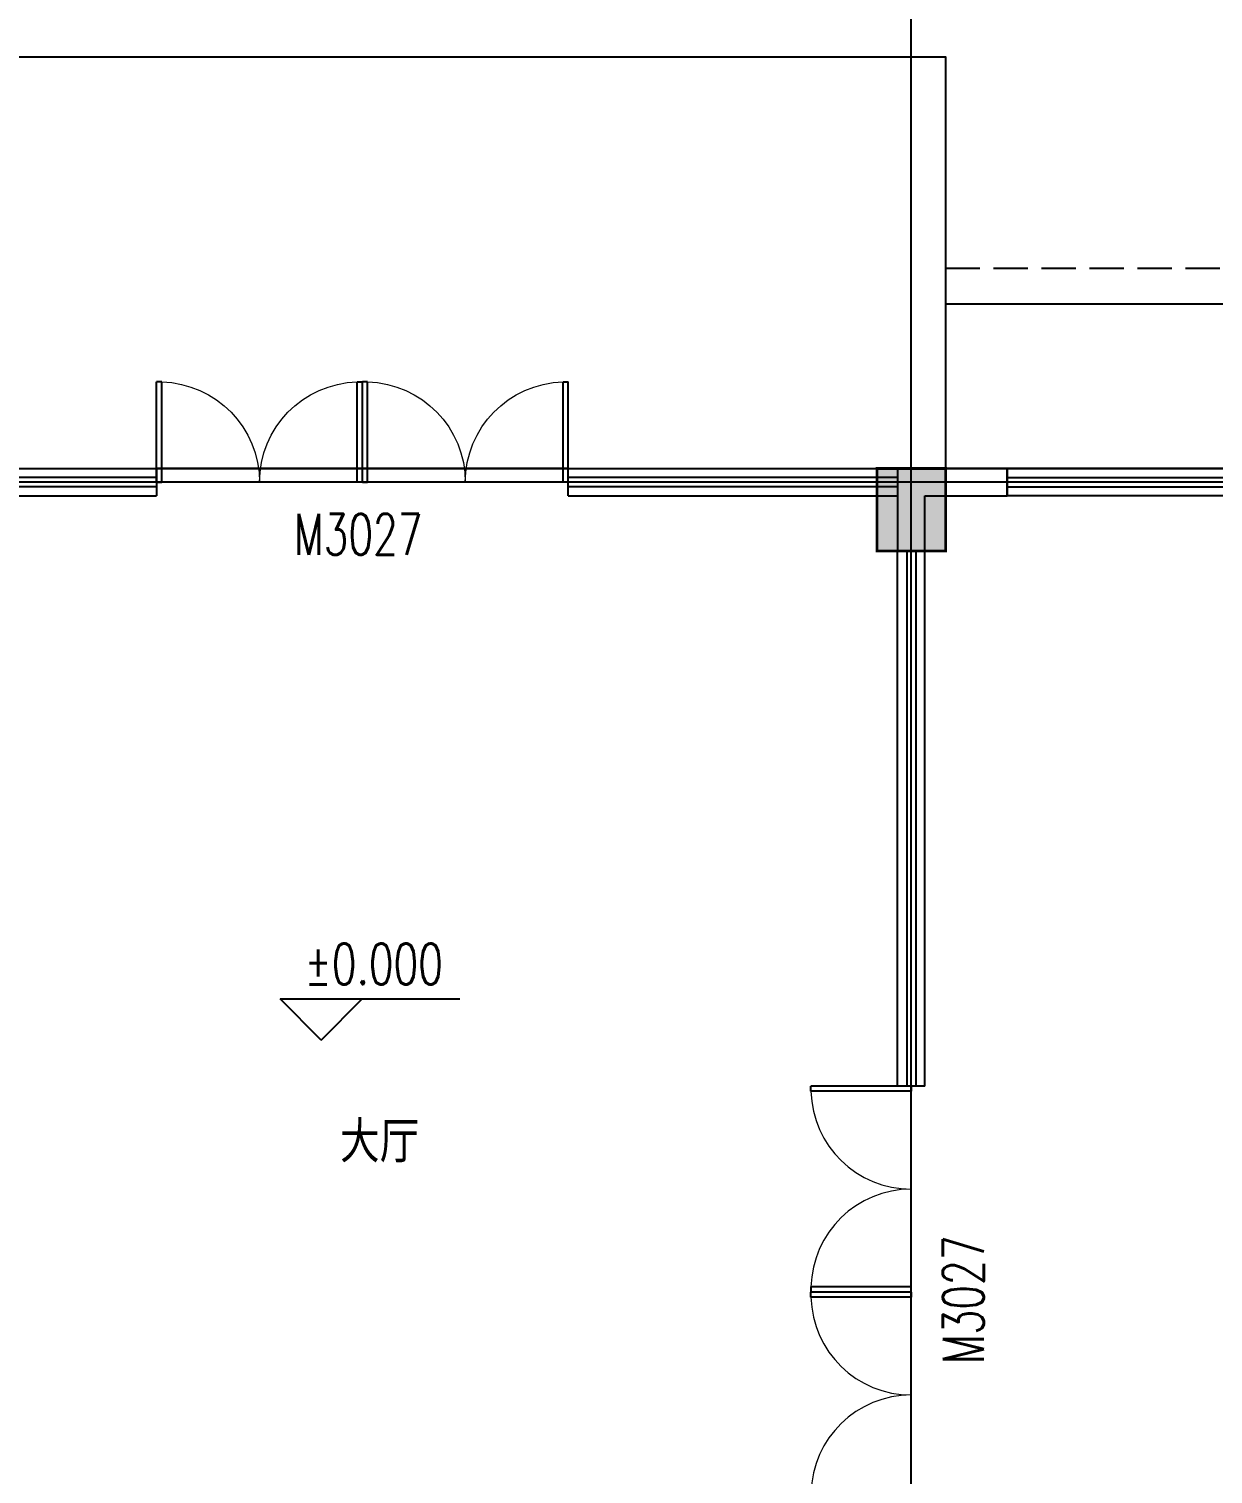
# Model space of a CAD drawing. Extents: x -6243262 to 3079315, y -2914302 to 172723.
# Drawn here: x -2530481 to -2521850, y -711628 to -701099 of the extents above; entities that cross this region are included whole.
import ezdxf

# ---------------------------------------------------------------- set-up
doc = ezdxf.new("R2010")
doc.units = 0
doc.header["$LTSCALE"] = 1000
doc.linetypes.add('DASH', pattern=[0.35, 0.25, -0.1])
for name, color, linetype in [('0-柱网', 2, 'Continuous'), ('DIM_ELEV', 3, 'Continuous'), ('DOTE', 24, 'Continuous'), ('PUB_TEXT', 7, 'Continuous'), ('WALL', 9, 'Continuous'), ('WINDOW', 4, 'Continuous'), ('WINDOW_TEXT', 7, 'Continuous')]:
    doc.layers.add(name, color=color, linetype=linetype)
doc.styles.add('-宋体', font='', dxfattribs={"width": 0.8})
doc.styles.add('_TCH_DIM', font='SIMPLEX', dxfattribs={"bigfont": 'GBCBIG'})
doc.styles.add('_TCH_WINDOW', font='SIMPLEX', dxfattribs={"height": 3.5, "bigfont": 'GBCBIG'})
doc.styles.get('-宋体').set_extended_font_data('SimSun')

# ---------------------------------------------------------------- blocks, each defined once
blk = doc.blocks.new('1#柱网')
at = {"layer": '0-柱网'}
blk.add_hatch(color=0, dxfattribs=at).paths.add_polyline_path([(517855, 93967), (517855, 93367), (518355, 93367), (518355, 93967)])
at = {"layer": '0-柱网', "color": 0, "const_width": 20}
blk.add_lwpolyline([(517855, 93967), (517855, 93367), (518355, 93367), (518355, 93967), (517855, 93967)], dxfattribs=at)
blk = doc.blocks.new('$DorLib2D$00000002')
at = {"color": 0}
for p, q in [((-0.5, 0), (-0.5, 0.4875)), ((-0.475, 0.4875), (-0.5, 0.4875)), ((-0.475, 0), (-0.475, 0.4875)), ((0.475, 0), (0.475, 0.4875)), ((0.475, 0.4875), (0.5, 0.4875)), ((0.5, 0), (0.5, 0.4875)), ((-0.5, 0), (-0.475, 0)), ((0.5, 0), (0.475, 0))]:
    blk.add_line(p, q, dxfattribs=at)
at = {"color": 0, "lineweight": 13}
for centre, start, end in [((-0.4875, 0), 0, 88.53072), ((0.4875, 0), 91.46928, 180)]:
    blk.add_arc(centre, 0.4875, start, end, dxfattribs=at)
blk = doc.blocks.new('$WINLIB2D$00000001')
at = {"color": 0}
for points in [[(-0.5, 0.5), (-0.5, -0.5)], [(-0.5, 0.5), (0.5, 0.5)], [(0.5, -0.5), (0.5, 0.5)], [(0.5, 0.1667), (-0.5, 0.1667)], [(0.5, -0.1667), (-0.5, -0.1667)], [(-0.5, -0.5), (0.5, -0.5)]]:
    blk.add_lwpolyline(points, dxfattribs=at)

msp = doc.modelspace()

# ---------------------------------------------------------------- linework, layer by layer
at = {"color": 2}
for points in [[(-2532300.4, -704301.6), (-2532300.4, -701301.6), (-2523800.4, -701301.6), (-2523800.4, -704301.6)], [(-2523800.4, -703101.6), (-2506750.4, -703101.6), (-2506750.4, -719701.6), (-2522750.4, -719701.6), (-2522750.4, -721201.6), (-2528350.4, -721201.6), (-2528350.4, -719701.6), (-2543750.4, -719701.6), (-2543750.4, -721201.6), (-2549350.4, -721201.6), (-2549350.4, -703101.6), (-2532300.4, -703101.6)]]:
    msp.add_lwpolyline(points, dxfattribs=at)
at = {"color": 8, "linetype": 'DASH'}
msp.add_lwpolyline([(-2523800.4, -702841.6), (-2505729, -702841.6)], dxfattribs=at)
msp.add_lwpolyline([(-2548150.4, -704301.6), (-2507950.4, -704301.6), (-2507950.4, -718501.6), (-2523950.4, -718501.6), (-2523950.4, -720001.6), (-2527150.4, -720001.6), (-2527150.4, -718501.6), (-2544950.4, -718501.6), (-2544950.4, -720001.6), (-2548150.4, -720001.6)], close=True)
at = {"layer": 'DIM_ELEV'}
for p, q in [((-2528351, -708465.5), (-2528651, -708165.5)), ((-2528651, -708165.5), (-2527341.2, -708165.5)), ((-2528351, -708465.5), (-2528051, -708165.5))]:
    msp.add_line(p, q, dxfattribs=at)
at = {"layer": 'DOTE'}
for p, q in [((-2524050.4, -721001.6), (-2524050.4, -700301.6)), ((-2506950.4, -704401.6), (-2549150.4, -704401.6))]:
    msp.add_line(p, q, dxfattribs=at)
at = {"layer": 'WALL'}
for p, q in [((-2524050.4, -704301.6), (-2524150.4, -704301.6)), ((-2524150.4, -704301.6), (-2524150.4, -704501.6)), ((-2523350.4, -704301.6), (-2524050.4, -704301.6)), ((-2523350.4, -704501.6), (-2523350.4, -704301.6)), ((-2524150.4, -704501.6), (-2524150.4, -704901.6)), ((-2523950.4, -704501.6), (-2523350.4, -704501.6)), ((-2523950.4, -704901.6), (-2523950.4, -704501.6)), ((-2524150.4, -704901.6), (-2523950.4, -704901.6))]:
    msp.add_line(p, q, dxfattribs=at)
at = {"layer": 'WINDOW'}
for p, q in [((-2528050.4, -704301.6), (-2529550.4, -704301.6)), ((-2526550.4, -704301.6), (-2528050.4, -704301.6))]:
    msp.add_line(p, q, dxfattribs=at)

# ---------------------------------------------------------------- block references
at = {"layer": '0-柱网'}
msp.add_blockref('1#柱网', (-3042155.4, -798268.8), dxfattribs=at)
at = {"layer": 'WINDOW'}
ref = msp.add_blockref('$DorLib2D$00000002', (-2528800.4, -704401.6), dxfattribs=dict(at, xscale=1500, yscale=-1500, zscale=1500, rotation=180))
ref.add_attrib('A', 'M3027', (-2528548.8, -704930.2), dxfattribs={"layer": 'WINDOW_TEXT', "height": 297.5, "style": '_TCH_WINDOW', "width": 0.705882})
for name, p, xscale, yscale, zscale, rotation in [('$DorLib2D$00000002', (-2527300.4, -704401.6), 1500, -1500, 1500, 180), ('$WINLIB2D$00000001', (-2530750.4, -704401.6), -2399.999999999942, 200, -2399.999999999942, 180), ('$WINLIB2D$00000001', (-2525350.4, -704401.6), -2400.000000000058, 200, -2400.000000000058, 180), ('$WINLIB2D$00000001', (-2522050.4, -704401.6), 2600, 200, 2600, 180), ('$WINLIB2D$00000001', (-2524050.4, -706851.6), 3900.000000002212, -200, 3900.000000002212, 90), ('$DorLib2D$00000002', (-2524050.4, -711051.6), 1500, 1500, 1500, 90)]:
    msp.add_blockref(name, p, dxfattribs=dict(at, xscale=xscale, yscale=yscale, zscale=zscale, rotation=rotation))
ref = msp.add_blockref('$DorLib2D$00000002', (-2524050.4, -709551.6), dxfattribs=dict(at, xscale=1500, yscale=1500, zscale=1500, rotation=90))
ref.add_attrib('A', 'M3027', (-2523521.7, -710826.1), dxfattribs={"layer": 'WINDOW_TEXT', "height": 297.5, "rotation": 90, "style": '_TCH_WINDOW', "width": 0.705882})

# ---------------------------------------------------------------- texts
at = {"layer": 'DIM_ELEV', "color": 7, "style": '_TCH_DIM', "width": 0.705882}
msp.add_text('%%P0.000', height=297.5, dxfattribs=at).set_placement((-2528471.2, -708060.5))
at = {"layer": 'PUB_TEXT', "style": '-宋体', "width": 0.8}
msp.add_text('大厅', height=264.35, dxfattribs=at).set_placement((-2528213.4, -709329.2))

doc.saveas('drawing.dxf')
